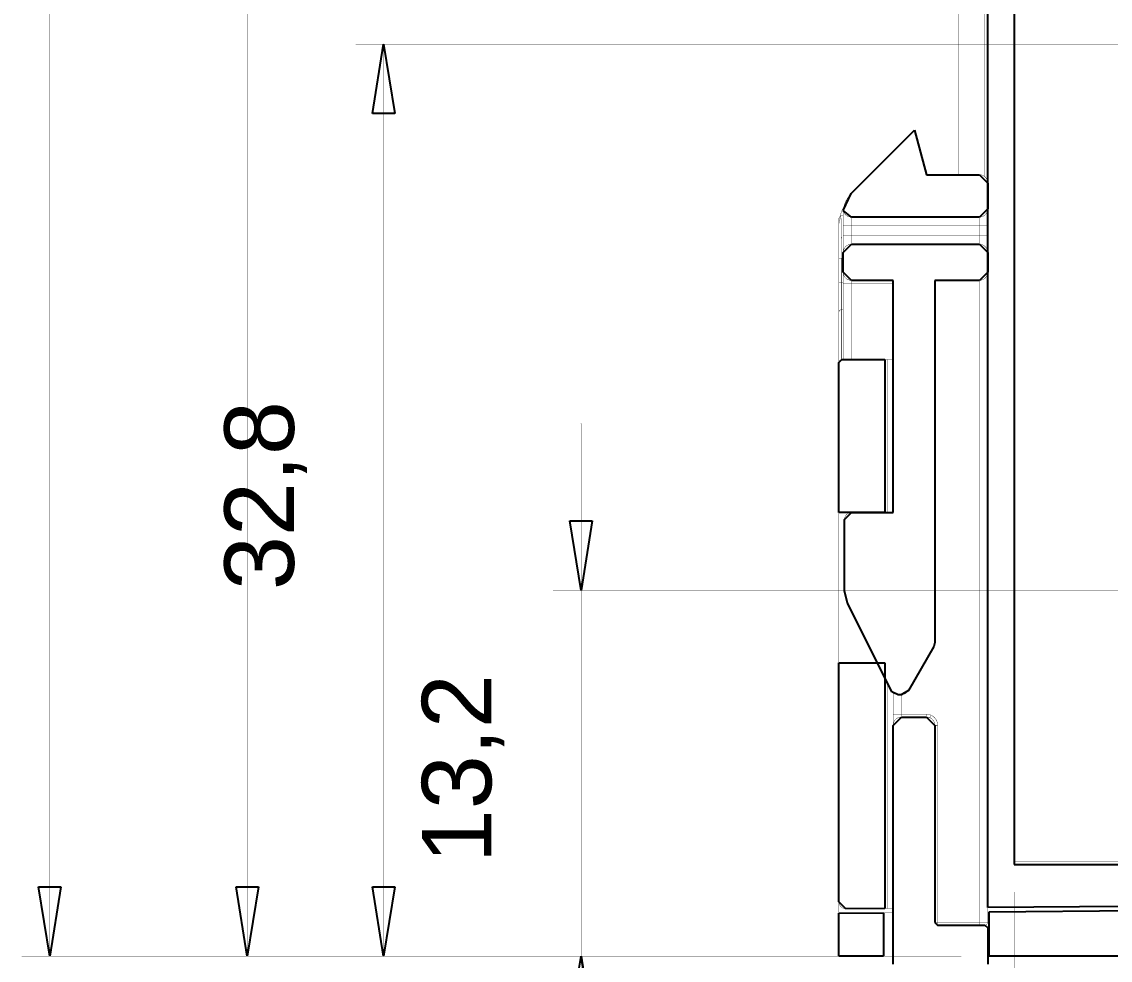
# Model space of a CAD drawing. Header units: inches. Extents: x 0 to 35.2, y -0.7 to 15.9.
# Drawn here: x 16.675 to 18.215, y 10.813 to 12.142 of the extents above; entities that cross this region are included whole.
import ezdxf

# ---------------------------------------------------------------- set-up
doc = ezdxf.new("R2010")
doc.units = ezdxf.units.IN
doc.header["$MEASUREMENT"] = 0
doc.layers.add('Board Outline', color=216, linetype='Continuous')
doc.layers.add('Dimensions', color=6, linetype='Continuous')
doc.styles.add('Arial', font='', dxfattribs={"height": 0.2})
doc.styles.get('Arial').set_extended_font_data('Arial')

msp = doc.modelspace()

# ---------------------------------------------------------------- linework, layer by layer
at = {"layer": 'Board Outline'}
for p, q in [((18.0792, 14.2518), (18.0792, 10.9487)), ((18.0418, 10.8875), (18.0418, 13.2341)), ((17.1709, 12.0117), (17.1866, 12.1101)), ((17.1866, 12.1101), (17.2024, 12.0117)), ((17.2024, 12.0117), (17.1709, 12.0117)), ((17.8486, 11.8984), (17.9383, 11.9881)), ((17.9383, 11.9881), (17.9552, 11.9251)), ((17.9552, 11.9251), (18.03, 11.9251)), ((18.03, 11.9251), (18.0418, 11.9133)), ((18.0418, 11.9133), (18.0418, 11.8768)), ((17.8373, 11.8746), (17.8486, 11.8984)), ((17.8489, 11.865), (17.8373, 11.8746)), ((18.03, 11.865), (17.8489, 11.865)), ((18.0418, 11.8768), (18.03, 11.865)), ((17.8371, 11.8148), (17.8489, 11.8266)), ((17.8489, 11.8266), (18.03, 11.8266)), ((18.03, 11.8266), (18.0418, 11.8148)), ((17.8371, 11.7873), (17.8371, 11.8148)), ((18.0418, 11.8148), (18.0418, 11.7873)), ((17.8489, 11.7755), (17.8371, 11.7873)), ((18.0418, 11.7873), (18.03, 11.7755)), ((17.9079, 11.7755), (17.8489, 11.7755)), ((17.9079, 11.4467), (17.9079, 11.7755)), ((18.03, 11.7755), (17.967, 11.7755)), ((17.967, 11.7755), (17.967, 11.2629)), ((17.8312, 11.6593), (17.8351, 11.6633)), ((17.8351, 11.6633), (17.8961, 11.6633)), ((17.8961, 11.6633), (17.8961, 11.4467)), ((17.8312, 11.4467), (17.8312, 11.6593)), ((17.4662, 11.3366), (17.4504, 11.435)), ((17.4504, 11.435), (17.4819, 11.435)), ((17.4819, 11.435), (17.4662, 11.3366)), ((17.8961, 11.4467), (17.8312, 11.4467)), ((17.8391, 11.4369), (17.8489, 11.4467)), ((17.8391, 11.336), (17.8391, 11.4369)), ((17.8489, 11.4467), (17.9079, 11.4467)), ((17.8432, 11.3183), (17.8391, 11.336)), ((17.9045, 11.1964), (17.8432, 11.3183)), ((17.967, 11.2629), (17.9654, 11.257)), ((17.9654, 11.257), (17.9295, 11.1947)), ((17.8312, 10.8956), (17.8312, 11.2341)), ((17.8312, 11.2341), (17.8961, 11.2341)), ((17.8961, 11.2341), (17.8961, 10.8863)), ((17.9062, 11.1929), (17.9045, 11.1964)), ((17.9152, 11.1888), (17.9062, 11.1929)), ((17.9193, 11.1888), (17.9152, 11.1888)), ((17.9295, 11.1947), (17.9193, 11.1888)), ((17.9079, 11.1455), (17.9198, 11.1573)), ((17.9198, 11.1573), (17.9552, 11.1573)), ((17.9552, 11.1573), (17.967, 11.1455)), ((17.9079, 10.8074), (17.9079, 11.1455)), ((17.967, 11.1455), (17.967, 10.8665)), ((18.0792, 10.9487), (18.2367, 10.9487)), ((16.7142, 10.8185), (16.6985, 10.9169)), ((16.6985, 10.9169), (16.73, 10.9169)), ((16.73, 10.9169), (16.7142, 10.8185)), ((16.9937, 10.8185), (16.978, 10.9169)), ((16.978, 10.9169), (17.0095, 10.9169)), ((17.0095, 10.9169), (16.9937, 10.8185)), ((17.1866, 10.8185), (17.1709, 10.9169)), ((17.1709, 10.9169), (17.2024, 10.9169)), ((17.2024, 10.9169), (17.1866, 10.8185)), ((17.8411, 10.8858), (17.8312, 10.8956)), ((18.0438, 10.8814), (19.6776, 10.8956)), ((17.8312, 10.8795), (17.8942, 10.8801)), ((17.8312, 10.8185), (17.8312, 10.8795)), ((17.8961, 10.8863), (17.8411, 10.8858)), ((17.8942, 10.8801), (17.8942, 10.8185)), ((18.2367, 10.8892), (18.0418, 10.8875)), ((18.0438, 10.8185), (18.0438, 10.8814)), ((17.967, 10.8665), (17.9709, 10.8625)), ((17.9709, 10.8625), (18.0379, 10.8625)), ((18.0379, 10.8625), (18.0418, 10.8586)), ((18.0418, 10.8586), (18.0418, 10.8074)), ((17.4504, 10.7201), (17.4662, 10.8185)), ((17.4662, 10.8185), (17.4819, 10.7201)), ((17.8942, 10.8185), (17.8312, 10.8185)), ((19.6934, 10.8185), (18.0438, 10.8185))]:
    msp.add_line(p, q, dxfattribs=at)
for points in [[(16.7142, 10.8185, 0.0005, 0.0005, 0), (16.7142, 14.382, 0.0005, 0.0005, 0)], [(16.9937, 10.8185, 0.0005, 0.0005, 0), (16.9937, 13.8639, 0.0005, 0.0005, 0)], [(17.1473, 12.1101, 0.0005, 0.0005, 0), (18.2603, 12.1101, 0.0005, 0.0005, 0)], [(17.1866, 10.8185, 0.0005, 0.0005, 0), (17.1866, 12.1101, 0.0005, 0.0005, 0)], [(17.4662, 11.3366, 0.0005, 0.0005, 0), (17.4662, 11.5728, 0.0005, 0.0005, 0)], [(17.4268, 11.3366, 0.0005, 0.0005, 0), (18.2623, 11.3366, 0.0005, 0.0005, 0)], [(17.4662, 10.8185, 0.0005, 0.0005, 0), (17.4662, 11.3366, 0.0005, 0.0005, 0)], [(18.0792, 10.1179, 0.0005, 0.0005, 0), (18.0792, 10.9093, 0.0005, 0.0005, 0)], [(16.6748, 10.8185, 0.0005, 0.0005, 0), (18.0044, 10.8185, 0.0005, 0.0005, 0)], [(16.9544, 10.8185, 0.0005, 0.0005, 0), (18.0044, 10.8185, 0.0005, 0.0005, 0)], [(17.1473, 10.8185, 0.0005, 0.0005, 0), (18.0044, 10.8185, 0.0005, 0.0005, 0)], [(17.4268, 10.8185, 0.0005, 0.0005, 0), (18.0044, 10.8185, 0.0005, 0.0005, 0)], [(17.4662, 10.5823, 0.0005, 0.0005, 0), (17.4662, 10.8185, 0.0005, 0.0005, 0)]]:
    msp.add_lwpolyline(points, format="xyseb", dxfattribs=at)
for points in [[(17.1471, 12.1101, 0.00025, 0.00025, 1), (17.1474, 12.1101, 0.00025, 0.00025, 1)], [(17.1865, 12.1101, 0.00025, 0.00025, 1), (17.1868, 12.1101, 0.00025, 0.00025, 1)], [(17.466, 11.5728, 0.00025, 0.00025, 1), (17.4663, 11.5728, 0.00025, 0.00025, 1)], [(17.4267, 11.3366, 0.00025, 0.00025, 1), (17.4269, 11.3366, 0.00025, 0.00025, 1)], [(17.466, 11.3366, 0.00025, 0.00025, 1), (17.4663, 11.3366, 0.00025, 0.00025, 1)], [(17.466, 11.3366, 0.00025, 0.00025, 1), (17.4663, 11.3366, 0.00025, 0.00025, 1)], [(18.0791, 10.9093, 0.00025, 0.00025, 1), (18.0793, 10.9093, 0.00025, 0.00025, 1)], [(16.6747, 10.8185, 0.00025, 0.00025, 1), (16.675, 10.8185, 0.00025, 0.00025, 1)], [(16.7141, 10.8185, 0.00025, 0.00025, 1), (16.7143, 10.8185, 0.00025, 0.00025, 1)], [(16.9542, 10.8185, 0.00025, 0.00025, 1), (16.9545, 10.8185, 0.00025, 0.00025, 1)], [(16.9936, 10.8185, 0.00025, 0.00025, 1), (16.9939, 10.8185, 0.00025, 0.00025, 1)], [(17.1471, 10.8185, 0.00025, 0.00025, 1), (17.1474, 10.8185, 0.00025, 0.00025, 1)], [(17.1865, 10.8185, 0.00025, 0.00025, 1), (17.1868, 10.8185, 0.00025, 0.00025, 1)], [(17.4267, 10.8185, 0.00025, 0.00025, 1), (17.4269, 10.8185, 0.00025, 0.00025, 1)], [(17.466, 10.8185, 0.00025, 0.00025, 1), (17.4663, 10.8185, 0.00025, 0.00025, 1)], [(17.466, 10.8185, 0.00025, 0.00025, 1), (17.4663, 10.8185, 0.00025, 0.00025, 1)], [(18.0043, 10.8185, 0.00025, 0.00025, 1), (18.0045, 10.8185, 0.00025, 0.00025, 1)], [(18.0043, 10.8185, 0.00025, 0.00025, 1), (18.0045, 10.8185, 0.00025, 0.00025, 1)], [(18.0043, 10.8185, 0.00025, 0.00025, 1), (18.0045, 10.8185, 0.00025, 0.00025, 1)], [(18.0043, 10.8185, 0.00025, 0.00025, 1), (18.0045, 10.8185, 0.00025, 0.00025, 1)]]:
    msp.add_lwpolyline(points, format="xyseb", close=True, dxfattribs=at)
at = {"layer": 'Dimensions'}
for points in [[(18.0792, 10.9487, 0.0005, 0.0005, 0), (18.0792, 14.2518, 0.0005, 0.0005, 0)], [(18.0005, 11.9251, 0.0005, 0.0005, 0), (18.0005, 13.2341, 0.0005, 0.0005, 0)], [(18.0379, 11.9221, 0.0005, 0.0005, 0), (18.0379, 13.2341, 0.0005, 0.0005, 0)], [(18.0418, 10.8875, 0.0005, 0.0005, 0), (18.0418, 13.2341, 0.0005, 0.0005, 0)], [(17.8486, 11.8984, 0.0005, 0.0005, 0), (17.9383, 11.9881, 0.0005, 0.0005, 0)], [(17.9383, 11.9881, 0.0005, 0.0005, 0), (17.9552, 11.9251, 0.0005, 0.0005, 0)], [(17.9552, 11.9251, 0.0005, 0.0005, 0), (18.03, 11.9251, 0.0005, 0.0005, 0)], [(18.03, 11.9251, 0.0005, 0.0005, -0.414214), (18.0418, 11.9133, 0.0005, 0.0005, 0)], [(18.0418, 11.8768, 0.0005, 0.0005, 0), (18.0418, 11.9133, 0.0005, 0.0005, 0)], [(17.8373, 11.8746, 0.0005, 0.0005, -0.172033), (17.8486, 11.8984, 0.0005, 0.0005, 0)], [(17.8328, 11.8659, 0.0005, 0.0005, -0.066169), (17.8384, 11.8804, 0.0005, 0.0005, 0)], [(17.8312, 11.8629, 0.0005, 0.0005, -0.339454), (17.8341, 11.8667, 0.0005, 0.0005, 0)], [(17.8312, 11.8522, 0.0005, 0.0005, -0.047506), (17.8322, 11.8634, 0.0005, 0.0005, 0)], [(17.8312, 11.8058, 0.0005, 0.0005, 0), (17.8312, 11.8629, 0.0005, 0.0005, 0)], [(17.8341, 11.8667, 0.0005, 0.0005, 0), (17.8371, 11.8675, 0.0005, 0.0005, 0)], [(17.8341, 11.8667, 0.0005, 0.0005, 0), (17.8341, 11.8655, 0.0005, 0.0005, 0)], [(17.8341, 11.8655, 0.0005, 0.0005, 0), (17.8342, 11.8601, 0.0005, 0.0005, 0)], [(17.8371, 11.8739, 0.0005, 0.0005, 0), (17.8373, 11.8762, 0.0005, 0.0005, 0)], [(17.8371, 11.8705, 0.0005, 0.0005, 0), (17.8371, 11.8739, 0.0005, 0.0005, 0)], [(17.8371, 11.8532, 0.0005, 0.0005, 0), (17.8371, 11.8705, 0.0005, 0.0005, 0)], [(17.8489, 11.865, 0.0005, 0.0005, -0.359608), (17.8373, 11.8746, 0.0005, 0.0005, 0)], [(17.8373, 11.8762, 0.0005, 0.0005, 0), (17.8378, 11.8779, 0.0005, 0.0005, 0)], [(17.8489, 11.865, 0.0005, 0.0005, 0), (18.03, 11.865, 0.0005, 0.0005, 0)], [(17.8489, 11.8532, 0.0005, 0.0005, 0), (17.8489, 11.865, 0.0005, 0.0005, 0)], [(18.0418, 11.8768, 0.0005, 0.0005, -0.414214), (18.03, 11.865, 0.0005, 0.0005, 0)], [(18.03, 11.8532, 0.0005, 0.0005, 0), (18.03, 11.865, 0.0005, 0.0005, 0)], [(17.8342, 11.8601, 0.0005, 0.0005, 0), (17.8344, 11.8504, 0.0005, 0.0005, 0)], [(17.8344, 11.8504, 0.0005, 0.0005, 0), (17.8346, 11.8374, 0.0005, 0.0005, 0)], [(17.8371, 11.8532, 0.0005, 0.0005, 0), (17.8489, 11.8532, 0.0005, 0.0005, 0)], [(17.8371, 11.8384, 0.0005, 0.0005, 0), (17.8371, 11.8532, 0.0005, 0.0005, 0)], [(17.8489, 11.8532, 0.0005, 0.0005, 0), (18.03, 11.8532, 0.0005, 0.0005, 0)], [(17.8489, 11.8384, 0.0005, 0.0005, 0), (17.8489, 11.8532, 0.0005, 0.0005, 0)], [(18.03, 11.8532, 0.0005, 0.0005, 0), (18.0418, 11.8532, 0.0005, 0.0005, 0)], [(18.03, 11.8384, 0.0005, 0.0005, 0), (18.03, 11.8532, 0.0005, 0.0005, 0)], [(17.8346, 11.8374, 0.0005, 0.0005, 0), (17.8351, 11.8058, 0.0005, 0.0005, 0)], [(17.8371, 11.8384, 0.0005, 0.0005, 0), (17.8489, 11.8384, 0.0005, 0.0005, 0)], [(17.8371, 11.8148, 0.0005, 0.0005, 0), (17.8371, 11.8384, 0.0005, 0.0005, 0)], [(17.8489, 11.8266, 0.0005, 0.0005, 0), (17.8489, 11.8384, 0.0005, 0.0005, 0)], [(17.8489, 11.8384, 0.0005, 0.0005, 0), (18.03, 11.8384, 0.0005, 0.0005, 0)], [(18.03, 11.8266, 0.0005, 0.0005, 0), (18.03, 11.8384, 0.0005, 0.0005, 0)], [(18.03, 11.8384, 0.0005, 0.0005, 0), (18.0418, 11.8384, 0.0005, 0.0005, 0)], [(17.8371, 11.8148, 0.0005, 0.0005, -0.414214), (17.8489, 11.8266, 0.0005, 0.0005, 0)], [(17.8489, 11.8266, 0.0005, 0.0005, 0), (18.03, 11.8266, 0.0005, 0.0005, 0)], [(18.03, 11.8266, 0.0005, 0.0005, -0.414214), (18.0418, 11.8148, 0.0005, 0.0005, 0)], [(17.8312, 11.8058, 0.0005, 0.0005, 0), (17.8351, 11.8058, 0.0005, 0.0005, 0)], [(17.8312, 11.7719, 0.0005, 0.0005, 0), (17.8312, 11.8058, 0.0005, 0.0005, 0)], [(17.8351, 11.8058, 0.0005, 0.0005, 0), (17.8371, 11.8064, 0.0005, 0.0005, 0)], [(17.8351, 11.7719, 0.0005, 0.0005, 0), (17.8351, 11.8058, 0.0005, 0.0005, 0)], [(17.8371, 11.7873, 0.0005, 0.0005, 0), (17.8371, 11.8148, 0.0005, 0.0005, 0)], [(18.0418, 11.7873, 0.0005, 0.0005, 0), (18.0418, 11.8148, 0.0005, 0.0005, 0)], [(17.8371, 11.7715, 0.0005, 0.0005, 0), (17.8371, 11.7873, 0.0005, 0.0005, 0)], [(17.8489, 11.7755, 0.0005, 0.0005, -0.414214), (17.8371, 11.7873, 0.0005, 0.0005, 0)], [(18.0418, 11.7873, 0.0005, 0.0005, -0.414214), (18.03, 11.7755, 0.0005, 0.0005, 0)], [(17.8312, 11.7719, 0.0005, 0.0005, 0), (17.8351, 11.7719, 0.0005, 0.0005, 0)], [(17.8312, 11.7302, 0.0005, 0.0005, 0), (17.8312, 11.7719, 0.0005, 0.0005, 0)], [(17.8351, 11.7341, 0.0005, 0.0005, 0), (17.8351, 11.7719, 0.0005, 0.0005, 0)], [(17.8351, 11.7719, 0.0005, 0.0005, 0), (17.8371, 11.7719, 0.0005, 0.0005, 0)], [(17.8371, 11.7715, 0.0005, 0.0005, 0), (17.8489, 11.7715, 0.0005, 0.0005, 0)], [(17.8371, 11.6633, 0.0005, 0.0005, 0), (17.8371, 11.7715, 0.0005, 0.0005, 0)], [(17.8489, 11.7755, 0.0005, 0.0005, 0), (17.9079, 11.7755, 0.0005, 0.0005, 0)], [(17.8489, 11.7715, 0.0005, 0.0005, 0), (17.8489, 11.7755, 0.0005, 0.0005, 0)], [(17.8489, 11.7715, 0.0005, 0.0005, 0), (17.9079, 11.7715, 0.0005, 0.0005, 0)], [(17.8489, 11.6633, 0.0005, 0.0005, 0), (17.8489, 11.7715, 0.0005, 0.0005, 0)], [(17.9079, 11.4467, 0.0005, 0.0005, 0), (17.9079, 11.7755, 0.0005, 0.0005, 0)], [(17.967, 11.2629, 0.0005, 0.0005, 0), (17.967, 11.7755, 0.0005, 0.0005, 0)], [(17.967, 11.7755, 0.0005, 0.0005, 0), (18.03, 11.7755, 0.0005, 0.0005, 0)], [(18.03, 10.8665, 0.0005, 0.0005, 0), (18.03, 11.7755, 0.0005, 0.0005, 0)], [(17.8312, 11.7302, 0.0005, 0.0005, -0.414214), (17.8351, 11.7341, 0.0005, 0.0005, 0)], [(17.8312, 11.6593, 0.0005, 0.0005, 0), (17.8312, 11.7302, 0.0005, 0.0005, 0)], [(17.8351, 11.7341, 0.0005, 0.0005, 0), (17.8371, 11.7341, 0.0005, 0.0005, 0)], [(17.8351, 11.6633, 0.0005, 0.0005, 0), (17.8351, 11.7341, 0.0005, 0.0005, 0)], [(17.8312, 11.6593, 0.0005, 0.0005, -0.414214), (17.8351, 11.6633, 0.0005, 0.0005, 0)], [(17.8351, 11.6633, 0.0005, 0.0005, 0), (17.8961, 11.6633, 0.0005, 0.0005, 0)], [(17.8961, 11.4467, 0.0005, 0.0005, 0), (17.8961, 11.6633, 0.0005, 0.0005, 0)], [(17.8961, 11.6633, 0.0005, 0.0005, 0), (17.9001, 11.6633, 0.0005, 0.0005, 0)], [(17.9001, 11.6633, 0.0005, 0.0005, 0), (17.9079, 11.6633, 0.0005, 0.0005, 0)], [(17.9001, 11.4467, 0.0005, 0.0005, 0), (17.9001, 11.6633, 0.0005, 0.0005, 0)], [(17.8312, 11.4467, 0.0005, 0.0005, 0), (17.8312, 11.6593, 0.0005, 0.0005, 0)], [(17.8312, 11.4467, 0.0005, 0.0005, 0), (17.8961, 11.4467, 0.0005, 0.0005, 0)], [(17.8312, 11.2341, 0.0005, 0.0005, 0), (17.8312, 11.4467, 0.0005, 0.0005, 0)], [(17.8391, 11.4369, 0.0005, 0.0005, -0.414214), (17.8489, 11.4467, 0.0005, 0.0005, 0)], [(17.8391, 11.336, 0.0005, 0.0005, 0), (17.8391, 11.4369, 0.0005, 0.0005, 0)], [(17.8489, 11.4467, 0.0005, 0.0005, 0), (17.9079, 11.4467, 0.0005, 0.0005, 0)], [(17.8432, 11.3183, 0.0005, 0.0005, -0.116919), (17.8391, 11.336, 0.0005, 0.0005, 0)], [(17.8432, 11.3183, 0.0005, 0.0005, 0), (17.9045, 11.1964, 0.0005, 0.0005, 0)], [(17.967, 11.2629, 0.0005, 0.0005, -0.131652), (17.9654, 11.257, 0.0005, 0.0005, 0)], [(17.9295, 11.1947, 0.0005, 0.0005, 0), (17.9654, 11.257, 0.0005, 0.0005, 0)], [(17.8312, 11.2341, 0.0005, 0.0005, 0), (17.8961, 11.2341, 0.0005, 0.0005, 0)], [(17.8312, 10.8956, 0.0005, 0.0005, 0), (17.8312, 11.2341, 0.0005, 0.0005, 0)], [(17.8961, 10.8863, 0.0005, 0.0005, 0), (17.8961, 11.2341, 0.0005, 0.0005, 0)], [(17.9001, 10.8863, 0.0005, 0.0005, 0), (17.9001, 11.2052, 0.0005, 0.0005, 0)], [(17.9062, 11.1929, 0.0005, 0.0005, -0.125661), (17.9045, 11.1964, 0.0005, 0.0005, 0)], [(17.9152, 11.1888, 0.0005, 0.0005, -0.21831), (17.9062, 11.1929, 0.0005, 0.0005, 0)], [(17.9079, 11.1613, 0.0005, 0.0005, 0), (17.9079, 11.1913, 0.0005, 0.0005, 0)], [(17.9152, 11.1888, 0.0005, 0.0005, 0), (17.9193, 11.1888, 0.0005, 0.0005, 0)], [(17.9295, 11.1947, 0.0005, 0.0005, -0.267949), (17.9193, 11.1888, 0.0005, 0.0005, 0)], [(17.9198, 11.1613, 0.0005, 0.0005, 0), (17.9198, 11.1889, 0.0005, 0.0005, 0)], [(17.9079, 11.1613, 0.0005, 0.0005, 0), (17.9198, 11.1613, 0.0005, 0.0005, 0)], [(17.9079, 11.1455, 0.0005, 0.0005, 0), (17.9079, 11.1613, 0.0005, 0.0005, 0)], [(17.9079, 11.1455, 0.0005, 0.0005, -0.414214), (17.9198, 11.1573, 0.0005, 0.0005, 0)], [(17.9198, 11.1573, 0.0005, 0.0005, 0), (17.9198, 11.1613, 0.0005, 0.0005, 0)], [(17.9198, 11.1613, 0.0005, 0.0005, 0), (17.9552, 11.1613, 0.0005, 0.0005, 0)], [(17.9198, 11.1573, 0.0005, 0.0005, 0), (17.9552, 11.1573, 0.0005, 0.0005, 0)], [(17.9552, 11.1573, 0.0005, 0.0005, 0), (17.9552, 11.1613, 0.0005, 0.0005, 0)], [(17.9552, 11.1613, 0.0005, 0.0005, -0.100976), (17.9614, 11.16, 0.0005, 0.0005, 0)], [(17.9552, 11.1573, 0.0005, 0.0005, -0.414214), (17.967, 11.1455, 0.0005, 0.0005, 0)], [(17.9598, 11.1564, 0.0005, 0.0005, 0), (17.9614, 11.16, 0.0005, 0.0005, 0)], [(17.9614, 11.16, 0.0005, 0.0005, -0.300662), (17.9709, 11.1455, 0.0005, 0.0005, 0)], [(17.9079, 10.8074, 0.0005, 0.0005, 0), (17.9079, 11.1455, 0.0005, 0.0005, 0)], [(17.967, 10.8665, 0.0005, 0.0005, 0), (17.967, 11.1455, 0.0005, 0.0005, 0)], [(17.967, 11.1455, 0.0005, 0.0005, 0), (17.9709, 11.1455, 0.0005, 0.0005, 0)], [(17.9709, 10.8665, 0.0005, 0.0005, 0), (17.9709, 11.1455, 0.0005, 0.0005, 0)], [(18.0792, 10.9526, 0.0005, 0.0005, 0), (18.2367, 10.9526, 0.0005, 0.0005, 0)], [(18.0792, 10.9487, 0.0005, 0.0005, 0), (18.2367, 10.9487, 0.0005, 0.0005, 0)], [(17.8312, 10.8795, 0.0005, 0.0005, 0), (17.8312, 10.8956, 0.0005, 0.0005, 0)], [(17.8411, 10.8858, 0.0005, 0.0005, -0.416772), (17.8312, 10.8956, 0.0005, 0.0005, 0)], [(18.0438, 10.8814, 0.0005, 0.0005, 0), (19.6776, 10.8956, 0.0005, 0.0005, 0)], [(17.8312, 10.8795, 0.0005, 0.0005, 0), (17.8942, 10.8801, 0.0005, 0.0005, 0)], [(17.8312, 10.8185, 0.0005, 0.0005, 0), (17.8312, 10.8795, 0.0005, 0.0005, 0)], [(17.8411, 10.8858, 0.0005, 0.0005, 0), (17.8961, 10.8863, 0.0005, 0.0005, 0)], [(17.8942, 10.8801, 0.0005, 0.0005, 0), (17.9079, 10.8802, 0.0005, 0.0005, 0)], [(17.8942, 10.8185, 0.0005, 0.0005, 0), (17.8942, 10.8801, 0.0005, 0.0005, 0)], [(17.8961, 10.8863, 0.0005, 0.0005, 0), (17.9001, 10.8863, 0.0005, 0.0005, 0)], [(17.9001, 10.8863, 0.0005, 0.0005, 0), (17.9079, 10.8864, 0.0005, 0.0005, 0)], [(18.0418, 10.8875, 0.0005, 0.0005, 0), (18.2367, 10.8892, 0.0005, 0.0005, 0)], [(18.0418, 10.8665, 0.0005, 0.0005, 0), (18.0418, 10.8875, 0.0005, 0.0005, 0)], [(18.0418, 10.8813, 0.0005, 0.0005, 0), (18.0438, 10.8814, 0.0005, 0.0005, 0)], [(18.0438, 10.8185, 0.0005, 0.0005, 0), (18.0438, 10.8814, 0.0005, 0.0005, 0)], [(17.967, 10.8665, 0.0005, 0.0005, 0), (17.9709, 10.8665, 0.0005, 0.0005, 0)], [(17.9709, 10.8625, 0.0005, 0.0005, -0.414214), (17.967, 10.8665, 0.0005, 0.0005, 0)], [(17.9709, 10.8625, 0.0005, 0.0005, 0), (17.9709, 10.8665, 0.0005, 0.0005, 0)], [(17.9709, 10.8665, 0.0005, 0.0005, 0), (18.03, 10.8665, 0.0005, 0.0005, 0)], [(17.9709, 10.8625, 0.0005, 0.0005, 0), (18.0379, 10.8625, 0.0005, 0.0005, 0)], [(18.03, 10.8625, 0.0005, 0.0005, 0), (18.03, 10.8665, 0.0005, 0.0005, 0)], [(18.03, 10.8665, 0.0005, 0.0005, 0), (18.0418, 10.8665, 0.0005, 0.0005, 0)], [(18.0391, 10.863, 0.0005, 0.0005, -0.014791), (18.0379, 10.8625, 0.0005, 0.0005, 0)], [(18.0379, 10.8625, 0.0005, 0.0005, -0.414214), (18.0418, 10.8586, 0.0005, 0.0005, 0)], [(18.0409, 10.8645, 0.0005, 0.0005, -0.138925), (18.0391, 10.863, 0.0005, 0.0005, 0)], [(18.0418, 10.8665, 0.0005, 0.0005, -0.062742), (18.0409, 10.8645, 0.0005, 0.0005, 0)], [(18.0418, 10.8074, 0.0005, 0.0005, 0), (18.0418, 10.8586, 0.0005, 0.0005, 0)], [(17.8312, 10.8185, 0.0005, 0.0005, 0), (17.8942, 10.8185, 0.0005, 0.0005, 0)], [(17.8942, 10.8185, 0.0005, 0.0005, 0), (17.9079, 10.8185, 0.0005, 0.0005, 0)], [(18.0418, 10.8185, 0.0005, 0.0005, 0), (18.0438, 10.8185, 0.0005, 0.0005, 0)], [(18.0438, 10.8185, 0.0005, 0.0005, 0), (19.6934, 10.8185, 0.0005, 0.0005, 0)]]:
    msp.add_lwpolyline(points, format="xyseb", dxfattribs=at)
for points in [[(17.9382, 11.9881, 0.00025, 0.00025, 1), (17.9384, 11.9881, 0.00025, 0.00025, 1)], [(17.9382, 11.9881, 0.00025, 0.00025, 1), (17.9384, 11.9881, 0.00025, 0.00025, 1)], [(17.9551, 11.9251, 0.00025, 0.00025, 1), (17.9553, 11.9251, 0.00025, 0.00025, 1)], [(17.9551, 11.9251, 0.00025, 0.00025, 1), (17.9553, 11.9251, 0.00025, 0.00025, 1)], [(18.0003, 11.9251, 0.00025, 0.00025, 1), (18.0006, 11.9251, 0.00025, 0.00025, 1)], [(18.0299, 11.9251, 0.00025, 0.00025, 1), (18.0301, 11.9251, 0.00025, 0.00025, 1)], [(18.0299, 11.9251, 0.00025, 0.00025, 1), (18.0301, 11.9251, 0.00025, 0.00025, 1)], [(18.0377, 11.9221, 0.00025, 0.00025, 1), (18.038, 11.9221, 0.00025, 0.00025, 1)], [(18.0417, 11.9133, 0.00025, 0.00025, 1), (18.0419, 11.9133, 0.00025, 0.00025, 1)], [(18.0417, 11.9133, 0.00025, 0.00025, 1), (18.0419, 11.9133, 0.00025, 0.00025, 1)], [(17.8485, 11.8984, 0.00025, 0.00025, 1), (17.8487, 11.8984, 0.00025, 0.00025, 1)], [(17.8485, 11.8984, 0.00025, 0.00025, 1), (17.8487, 11.8984, 0.00025, 0.00025, 1)], [(17.8382, 11.8804, 0.00025, 0.00025, 1), (17.8385, 11.8804, 0.00025, 0.00025, 1)], [(17.8311, 11.8629, 0.00025, 0.00025, 1), (17.8313, 11.8629, 0.00025, 0.00025, 1)], [(17.8311, 11.8629, 0.00025, 0.00025, 1), (17.8313, 11.8629, 0.00025, 0.00025, 1)], [(17.8321, 11.8634, 0.00025, 0.00025, 1), (17.8324, 11.8634, 0.00025, 0.00025, 1)], [(17.8327, 11.8659, 0.00025, 0.00025, 1), (17.8329, 11.8659, 0.00025, 0.00025, 1)], [(17.834, 11.8667, 0.00025, 0.00025, 1), (17.8342, 11.8667, 0.00025, 0.00025, 1)], [(17.834, 11.8667, 0.00025, 0.00025, 1), (17.8342, 11.8667, 0.00025, 0.00025, 1)], [(17.834, 11.8667, 0.00025, 0.00025, 1), (17.8342, 11.8667, 0.00025, 0.00025, 1)], [(17.834, 11.8655, 0.00025, 0.00025, 1), (17.8342, 11.8655, 0.00025, 0.00025, 1)], [(17.834, 11.8655, 0.00025, 0.00025, 1), (17.8342, 11.8655, 0.00025, 0.00025, 1)], [(17.837, 11.8739, 0.00025, 0.00025, 1), (17.8372, 11.8739, 0.00025, 0.00025, 1)], [(17.837, 11.8739, 0.00025, 0.00025, 1), (17.8372, 11.8739, 0.00025, 0.00025, 1)], [(17.837, 11.8705, 0.00025, 0.00025, 1), (17.8372, 11.8705, 0.00025, 0.00025, 1)], [(17.837, 11.8705, 0.00025, 0.00025, 1), (17.8372, 11.8705, 0.00025, 0.00025, 1)], [(17.837, 11.8675, 0.00025, 0.00025, 1), (17.8372, 11.8675, 0.00025, 0.00025, 1)], [(17.8372, 11.8746, 0.00025, 0.00025, 1), (17.8374, 11.8746, 0.00025, 0.00025, 1)], [(17.8372, 11.8746, 0.00025, 0.00025, 1), (17.8374, 11.8746, 0.00025, 0.00025, 1)], [(17.8372, 11.8762, 0.00025, 0.00025, 1), (17.8374, 11.8762, 0.00025, 0.00025, 1)], [(17.8372, 11.8762, 0.00025, 0.00025, 1), (17.8374, 11.8762, 0.00025, 0.00025, 1)], [(17.8376, 11.8779, 0.00025, 0.00025, 1), (17.8379, 11.8779, 0.00025, 0.00025, 1)], [(17.8488, 11.865, 0.00025, 0.00025, 1), (17.849, 11.865, 0.00025, 0.00025, 1)], [(17.8488, 11.865, 0.00025, 0.00025, 1), (17.849, 11.865, 0.00025, 0.00025, 1)], [(17.8488, 11.865, 0.00025, 0.00025, 1), (17.849, 11.865, 0.00025, 0.00025, 1)], [(18.0299, 11.865, 0.00025, 0.00025, 1), (18.0301, 11.865, 0.00025, 0.00025, 1)], [(18.0299, 11.865, 0.00025, 0.00025, 1), (18.0301, 11.865, 0.00025, 0.00025, 1)], [(18.0299, 11.865, 0.00025, 0.00025, 1), (18.0301, 11.865, 0.00025, 0.00025, 1)], [(18.0417, 11.8768, 0.00025, 0.00025, 1), (18.0419, 11.8768, 0.00025, 0.00025, 1)], [(18.0417, 11.8768, 0.00025, 0.00025, 1), (18.0419, 11.8768, 0.00025, 0.00025, 1)], [(17.8311, 11.8522, 0.00025, 0.00025, 1), (17.8313, 11.8522, 0.00025, 0.00025, 1)], [(17.8341, 11.8601, 0.00025, 0.00025, 1), (17.8343, 11.8601, 0.00025, 0.00025, 1)], [(17.8341, 11.8601, 0.00025, 0.00025, 1), (17.8343, 11.8601, 0.00025, 0.00025, 1)], [(17.8342, 11.8504, 0.00025, 0.00025, 1), (17.8345, 11.8504, 0.00025, 0.00025, 1)], [(17.8342, 11.8504, 0.00025, 0.00025, 1), (17.8345, 11.8504, 0.00025, 0.00025, 1)], [(17.837, 11.8532, 0.00025, 0.00025, 1), (17.8372, 11.8532, 0.00025, 0.00025, 1)], [(17.837, 11.8532, 0.00025, 0.00025, 1), (17.8372, 11.8532, 0.00025, 0.00025, 1)], [(17.837, 11.8532, 0.00025, 0.00025, 1), (17.8372, 11.8532, 0.00025, 0.00025, 1)], [(17.8488, 11.8532, 0.00025, 0.00025, 1), (17.849, 11.8532, 0.00025, 0.00025, 1)], [(17.8488, 11.8532, 0.00025, 0.00025, 1), (17.849, 11.8532, 0.00025, 0.00025, 1)], [(17.8488, 11.8532, 0.00025, 0.00025, 1), (17.849, 11.8532, 0.00025, 0.00025, 1)], [(17.8488, 11.8532, 0.00025, 0.00025, 1), (17.849, 11.8532, 0.00025, 0.00025, 1)], [(18.0299, 11.8532, 0.00025, 0.00025, 1), (18.0301, 11.8532, 0.00025, 0.00025, 1)], [(18.0299, 11.8532, 0.00025, 0.00025, 1), (18.0301, 11.8532, 0.00025, 0.00025, 1)], [(18.0299, 11.8532, 0.00025, 0.00025, 1), (18.0301, 11.8532, 0.00025, 0.00025, 1)], [(18.0299, 11.8532, 0.00025, 0.00025, 1), (18.0301, 11.8532, 0.00025, 0.00025, 1)], [(18.0417, 11.8532, 0.00025, 0.00025, 1), (18.0419, 11.8532, 0.00025, 0.00025, 1)], [(17.8345, 11.8374, 0.00025, 0.00025, 1), (17.8347, 11.8374, 0.00025, 0.00025, 1)], [(17.8345, 11.8374, 0.00025, 0.00025, 1), (17.8347, 11.8374, 0.00025, 0.00025, 1)], [(17.837, 11.8384, 0.00025, 0.00025, 1), (17.8372, 11.8384, 0.00025, 0.00025, 1)], [(17.837, 11.8384, 0.00025, 0.00025, 1), (17.8372, 11.8384, 0.00025, 0.00025, 1)], [(17.837, 11.8384, 0.00025, 0.00025, 1), (17.8372, 11.8384, 0.00025, 0.00025, 1)], [(17.8488, 11.8384, 0.00025, 0.00025, 1), (17.849, 11.8384, 0.00025, 0.00025, 1)], [(17.8488, 11.8384, 0.00025, 0.00025, 1), (17.849, 11.8384, 0.00025, 0.00025, 1)], [(17.8488, 11.8384, 0.00025, 0.00025, 1), (17.849, 11.8384, 0.00025, 0.00025, 1)], [(17.8488, 11.8384, 0.00025, 0.00025, 1), (17.849, 11.8384, 0.00025, 0.00025, 1)], [(18.0299, 11.8384, 0.00025, 0.00025, 1), (18.0301, 11.8384, 0.00025, 0.00025, 1)], [(18.0299, 11.8384, 0.00025, 0.00025, 1), (18.0301, 11.8384, 0.00025, 0.00025, 1)], [(18.0299, 11.8384, 0.00025, 0.00025, 1), (18.0301, 11.8384, 0.00025, 0.00025, 1)], [(18.0299, 11.8384, 0.00025, 0.00025, 1), (18.0301, 11.8384, 0.00025, 0.00025, 1)], [(18.0417, 11.8384, 0.00025, 0.00025, 1), (18.0419, 11.8384, 0.00025, 0.00025, 1)], [(17.8488, 11.8266, 0.00025, 0.00025, 1), (17.849, 11.8266, 0.00025, 0.00025, 1)], [(17.8488, 11.8266, 0.00025, 0.00025, 1), (17.849, 11.8266, 0.00025, 0.00025, 1)], [(17.8488, 11.8266, 0.00025, 0.00025, 1), (17.849, 11.8266, 0.00025, 0.00025, 1)], [(18.0299, 11.8266, 0.00025, 0.00025, 1), (18.0301, 11.8266, 0.00025, 0.00025, 1)], [(18.0299, 11.8266, 0.00025, 0.00025, 1), (18.0301, 11.8266, 0.00025, 0.00025, 1)], [(18.0299, 11.8266, 0.00025, 0.00025, 1), (18.0301, 11.8266, 0.00025, 0.00025, 1)], [(17.8311, 11.8058, 0.00025, 0.00025, 1), (17.8313, 11.8058, 0.00025, 0.00025, 1)], [(17.8311, 11.8058, 0.00025, 0.00025, 1), (17.8313, 11.8058, 0.00025, 0.00025, 1)], [(17.8311, 11.8058, 0.00025, 0.00025, 1), (17.8313, 11.8058, 0.00025, 0.00025, 1)], [(17.835, 11.8058, 0.00025, 0.00025, 1), (17.8352, 11.8058, 0.00025, 0.00025, 1)], [(17.835, 11.8058, 0.00025, 0.00025, 1), (17.8352, 11.8058, 0.00025, 0.00025, 1)], [(17.835, 11.8058, 0.00025, 0.00025, 1), (17.8352, 11.8058, 0.00025, 0.00025, 1)], [(17.835, 11.8058, 0.00025, 0.00025, 1), (17.8352, 11.8058, 0.00025, 0.00025, 1)], [(17.837, 11.8148, 0.00025, 0.00025, 1), (17.8372, 11.8148, 0.00025, 0.00025, 1)], [(17.837, 11.8148, 0.00025, 0.00025, 1), (17.8372, 11.8148, 0.00025, 0.00025, 1)], [(17.837, 11.8148, 0.00025, 0.00025, 1), (17.8372, 11.8148, 0.00025, 0.00025, 1)], [(17.837, 11.8064, 0.00025, 0.00025, 1), (17.8372, 11.8064, 0.00025, 0.00025, 1)], [(18.0417, 11.8148, 0.00025, 0.00025, 1), (18.0419, 11.8148, 0.00025, 0.00025, 1)], [(18.0417, 11.8148, 0.00025, 0.00025, 1), (18.0419, 11.8148, 0.00025, 0.00025, 1)], [(17.837, 11.7873, 0.00025, 0.00025, 1), (17.8372, 11.7873, 0.00025, 0.00025, 1)], [(17.837, 11.7873, 0.00025, 0.00025, 1), (17.8372, 11.7873, 0.00025, 0.00025, 1)], [(17.837, 11.7873, 0.00025, 0.00025, 1), (17.8372, 11.7873, 0.00025, 0.00025, 1)], [(18.0417, 11.7873, 0.00025, 0.00025, 1), (18.0419, 11.7873, 0.00025, 0.00025, 1)], [(18.0417, 11.7873, 0.00025, 0.00025, 1), (18.0419, 11.7873, 0.00025, 0.00025, 1)], [(17.8311, 11.7719, 0.00025, 0.00025, 1), (17.8313, 11.7719, 0.00025, 0.00025, 1)], [(17.8311, 11.7719, 0.00025, 0.00025, 1), (17.8313, 11.7719, 0.00025, 0.00025, 1)], [(17.8311, 11.7719, 0.00025, 0.00025, 1), (17.8313, 11.7719, 0.00025, 0.00025, 1)], [(17.835, 11.7719, 0.00025, 0.00025, 1), (17.8352, 11.7719, 0.00025, 0.00025, 1)], [(17.835, 11.7719, 0.00025, 0.00025, 1), (17.8352, 11.7719, 0.00025, 0.00025, 1)], [(17.835, 11.7719, 0.00025, 0.00025, 1), (17.8352, 11.7719, 0.00025, 0.00025, 1)], [(17.835, 11.7719, 0.00025, 0.00025, 1), (17.8352, 11.7719, 0.00025, 0.00025, 1)], [(17.837, 11.7719, 0.00025, 0.00025, 1), (17.8372, 11.7719, 0.00025, 0.00025, 1)], [(17.837, 11.7715, 0.00025, 0.00025, 1), (17.8372, 11.7715, 0.00025, 0.00025, 1)], [(17.837, 11.7715, 0.00025, 0.00025, 1), (17.8372, 11.7715, 0.00025, 0.00025, 1)], [(17.837, 11.7715, 0.00025, 0.00025, 1), (17.8372, 11.7715, 0.00025, 0.00025, 1)], [(17.8488, 11.7755, 0.00025, 0.00025, 1), (17.849, 11.7755, 0.00025, 0.00025, 1)], [(17.8488, 11.7755, 0.00025, 0.00025, 1), (17.849, 11.7755, 0.00025, 0.00025, 1)], [(17.8488, 11.7755, 0.00025, 0.00025, 1), (17.849, 11.7755, 0.00025, 0.00025, 1)], [(17.8488, 11.7715, 0.00025, 0.00025, 1), (17.849, 11.7715, 0.00025, 0.00025, 1)], [(17.8488, 11.7715, 0.00025, 0.00025, 1), (17.849, 11.7715, 0.00025, 0.00025, 1)], [(17.8488, 11.7715, 0.00025, 0.00025, 1), (17.849, 11.7715, 0.00025, 0.00025, 1)], [(17.8488, 11.7715, 0.00025, 0.00025, 1), (17.849, 11.7715, 0.00025, 0.00025, 1)], [(17.9078, 11.7755, 0.00025, 0.00025, 1), (17.9081, 11.7755, 0.00025, 0.00025, 1)], [(17.9078, 11.7755, 0.00025, 0.00025, 1), (17.9081, 11.7755, 0.00025, 0.00025, 1)], [(17.9078, 11.7715, 0.00025, 0.00025, 1), (17.9081, 11.7715, 0.00025, 0.00025, 1)], [(17.9669, 11.7755, 0.00025, 0.00025, 1), (17.9671, 11.7755, 0.00025, 0.00025, 1)], [(17.9669, 11.7755, 0.00025, 0.00025, 1), (17.9671, 11.7755, 0.00025, 0.00025, 1)], [(18.0299, 11.7755, 0.00025, 0.00025, 1), (18.0301, 11.7755, 0.00025, 0.00025, 1)], [(18.0299, 11.7755, 0.00025, 0.00025, 1), (18.0301, 11.7755, 0.00025, 0.00025, 1)], [(18.0299, 11.7755, 0.00025, 0.00025, 1), (18.0301, 11.7755, 0.00025, 0.00025, 1)], [(17.8311, 11.7302, 0.00025, 0.00025, 1), (17.8313, 11.7302, 0.00025, 0.00025, 1)], [(17.8311, 11.7302, 0.00025, 0.00025, 1), (17.8313, 11.7302, 0.00025, 0.00025, 1)], [(17.8311, 11.7302, 0.00025, 0.00025, 1), (17.8313, 11.7302, 0.00025, 0.00025, 1)], [(17.835, 11.7341, 0.00025, 0.00025, 1), (17.8352, 11.7341, 0.00025, 0.00025, 1)], [(17.835, 11.7341, 0.00025, 0.00025, 1), (17.8352, 11.7341, 0.00025, 0.00025, 1)], [(17.835, 11.7341, 0.00025, 0.00025, 1), (17.8352, 11.7341, 0.00025, 0.00025, 1)], [(17.835, 11.7341, 0.00025, 0.00025, 1), (17.8352, 11.7341, 0.00025, 0.00025, 1)], [(17.837, 11.7341, 0.00025, 0.00025, 1), (17.8372, 11.7341, 0.00025, 0.00025, 1)], [(17.835, 11.6633, 0.00025, 0.00025, 1), (17.8352, 11.6633, 0.00025, 0.00025, 1)], [(17.835, 11.6633, 0.00025, 0.00025, 1), (17.8352, 11.6633, 0.00025, 0.00025, 1)], [(17.835, 11.6633, 0.00025, 0.00025, 1), (17.8352, 11.6633, 0.00025, 0.00025, 1)], [(17.837, 11.6633, 0.00025, 0.00025, 1), (17.8372, 11.6633, 0.00025, 0.00025, 1)], [(17.8488, 11.6633, 0.00025, 0.00025, 1), (17.849, 11.6633, 0.00025, 0.00025, 1)], [(17.896, 11.6633, 0.00025, 0.00025, 1), (17.8963, 11.6633, 0.00025, 0.00025, 1)], [(17.896, 11.6633, 0.00025, 0.00025, 1), (17.8963, 11.6633, 0.00025, 0.00025, 1)], [(17.896, 11.6633, 0.00025, 0.00025, 1), (17.8963, 11.6633, 0.00025, 0.00025, 1)], [(17.8999, 11.6633, 0.00025, 0.00025, 1), (17.9002, 11.6633, 0.00025, 0.00025, 1)], [(17.8999, 11.6633, 0.00025, 0.00025, 1), (17.9002, 11.6633, 0.00025, 0.00025, 1)], [(17.8999, 11.6633, 0.00025, 0.00025, 1), (17.9002, 11.6633, 0.00025, 0.00025, 1)], [(17.9078, 11.6633, 0.00025, 0.00025, 1), (17.9081, 11.6633, 0.00025, 0.00025, 1)], [(17.8311, 11.6593, 0.00025, 0.00025, 1), (17.8313, 11.6593, 0.00025, 0.00025, 1)], [(17.8311, 11.6593, 0.00025, 0.00025, 1), (17.8313, 11.6593, 0.00025, 0.00025, 1)], [(17.8311, 11.6593, 0.00025, 0.00025, 1), (17.8313, 11.6593, 0.00025, 0.00025, 1)], [(17.8311, 11.4467, 0.00025, 0.00025, 1), (17.8313, 11.4467, 0.00025, 0.00025, 1)], [(17.8311, 11.4467, 0.00025, 0.00025, 1), (17.8313, 11.4467, 0.00025, 0.00025, 1)], [(17.8311, 11.4467, 0.00025, 0.00025, 1), (17.8313, 11.4467, 0.00025, 0.00025, 1)], [(17.8389, 11.4369, 0.00025, 0.00025, 1), (17.8392, 11.4369, 0.00025, 0.00025, 1)], [(17.8389, 11.4369, 0.00025, 0.00025, 1), (17.8392, 11.4369, 0.00025, 0.00025, 1)], [(17.8488, 11.4467, 0.00025, 0.00025, 1), (17.849, 11.4467, 0.00025, 0.00025, 1)], [(17.8488, 11.4467, 0.00025, 0.00025, 1), (17.849, 11.4467, 0.00025, 0.00025, 1)], [(17.896, 11.4467, 0.00025, 0.00025, 1), (17.8963, 11.4467, 0.00025, 0.00025, 1)], [(17.896, 11.4467, 0.00025, 0.00025, 1), (17.8963, 11.4467, 0.00025, 0.00025, 1)], [(17.8999, 11.4467, 0.00025, 0.00025, 1), (17.9002, 11.4467, 0.00025, 0.00025, 1)], [(17.9078, 11.4467, 0.00025, 0.00025, 1), (17.9081, 11.4467, 0.00025, 0.00025, 1)], [(17.9078, 11.4467, 0.00025, 0.00025, 1), (17.9081, 11.4467, 0.00025, 0.00025, 1)], [(17.8389, 11.336, 0.00025, 0.00025, 1), (17.8392, 11.336, 0.00025, 0.00025, 1)], [(17.8389, 11.336, 0.00025, 0.00025, 1), (17.8392, 11.336, 0.00025, 0.00025, 1)], [(17.8431, 11.3183, 0.00025, 0.00025, 1), (17.8434, 11.3183, 0.00025, 0.00025, 1)], [(17.8431, 11.3183, 0.00025, 0.00025, 1), (17.8434, 11.3183, 0.00025, 0.00025, 1)], [(17.9669, 11.2629, 0.00025, 0.00025, 1), (17.9671, 11.2629, 0.00025, 0.00025, 1)], [(17.9669, 11.2629, 0.00025, 0.00025, 1), (17.9671, 11.2629, 0.00025, 0.00025, 1)], [(17.9653, 11.257, 0.00025, 0.00025, 1), (17.9655, 11.257, 0.00025, 0.00025, 1)], [(17.9653, 11.257, 0.00025, 0.00025, 1), (17.9655, 11.257, 0.00025, 0.00025, 1)], [(17.8311, 11.2341, 0.00025, 0.00025, 1), (17.8313, 11.2341, 0.00025, 0.00025, 1)], [(17.8311, 11.2341, 0.00025, 0.00025, 1), (17.8313, 11.2341, 0.00025, 0.00025, 1)], [(17.8311, 11.2341, 0.00025, 0.00025, 1), (17.8313, 11.2341, 0.00025, 0.00025, 1)], [(17.896, 11.2341, 0.00025, 0.00025, 1), (17.8963, 11.2341, 0.00025, 0.00025, 1)], [(17.896, 11.2341, 0.00025, 0.00025, 1), (17.8963, 11.2341, 0.00025, 0.00025, 1)], [(17.8999, 11.2052, 0.00025, 0.00025, 1), (17.9002, 11.2052, 0.00025, 0.00025, 1)], [(17.9043, 11.1964, 0.00025, 0.00025, 1), (17.9046, 11.1964, 0.00025, 0.00025, 1)], [(17.9043, 11.1964, 0.00025, 0.00025, 1), (17.9046, 11.1964, 0.00025, 0.00025, 1)], [(17.9061, 11.1929, 0.00025, 0.00025, 1), (17.9063, 11.1929, 0.00025, 0.00025, 1)], [(17.9061, 11.1929, 0.00025, 0.00025, 1), (17.9063, 11.1929, 0.00025, 0.00025, 1)], [(17.9078, 11.1913, 0.00025, 0.00025, 1), (17.9081, 11.1913, 0.00025, 0.00025, 1)], [(17.915, 11.1888, 0.00025, 0.00025, 1), (17.9153, 11.1888, 0.00025, 0.00025, 1)], [(17.915, 11.1888, 0.00025, 0.00025, 1), (17.9153, 11.1888, 0.00025, 0.00025, 1)], [(17.9191, 11.1888, 0.00025, 0.00025, 1), (17.9194, 11.1888, 0.00025, 0.00025, 1)], [(17.9191, 11.1888, 0.00025, 0.00025, 1), (17.9194, 11.1888, 0.00025, 0.00025, 1)], [(17.9196, 11.1889, 0.00025, 0.00025, 1), (17.9199, 11.1889, 0.00025, 0.00025, 1)], [(17.9294, 11.1947, 0.00025, 0.00025, 1), (17.9296, 11.1947, 0.00025, 0.00025, 1)], [(17.9294, 11.1947, 0.00025, 0.00025, 1), (17.9296, 11.1947, 0.00025, 0.00025, 1)], [(17.9078, 11.1613, 0.00025, 0.00025, 1), (17.9081, 11.1613, 0.00025, 0.00025, 1)], [(17.9078, 11.1613, 0.00025, 0.00025, 1), (17.9081, 11.1613, 0.00025, 0.00025, 1)], [(17.9078, 11.1613, 0.00025, 0.00025, 1), (17.9081, 11.1613, 0.00025, 0.00025, 1)], [(17.9196, 11.1613, 0.00025, 0.00025, 1), (17.9199, 11.1613, 0.00025, 0.00025, 1)], [(17.9196, 11.1613, 0.00025, 0.00025, 1), (17.9199, 11.1613, 0.00025, 0.00025, 1)], [(17.9196, 11.1613, 0.00025, 0.00025, 1), (17.9199, 11.1613, 0.00025, 0.00025, 1)], [(17.9196, 11.1613, 0.00025, 0.00025, 1), (17.9199, 11.1613, 0.00025, 0.00025, 1)], [(17.9196, 11.1573, 0.00025, 0.00025, 1), (17.9199, 11.1573, 0.00025, 0.00025, 1)], [(17.9196, 11.1573, 0.00025, 0.00025, 1), (17.9199, 11.1573, 0.00025, 0.00025, 1)], [(17.9196, 11.1573, 0.00025, 0.00025, 1), (17.9199, 11.1573, 0.00025, 0.00025, 1)], [(17.9551, 11.1613, 0.00025, 0.00025, 1), (17.9553, 11.1613, 0.00025, 0.00025, 1)], [(17.9551, 11.1613, 0.00025, 0.00025, 1), (17.9553, 11.1613, 0.00025, 0.00025, 1)], [(17.9551, 11.1613, 0.00025, 0.00025, 1), (17.9553, 11.1613, 0.00025, 0.00025, 1)], [(17.9551, 11.1573, 0.00025, 0.00025, 1), (17.9553, 11.1573, 0.00025, 0.00025, 1)], [(17.9551, 11.1573, 0.00025, 0.00025, 1), (17.9553, 11.1573, 0.00025, 0.00025, 1)], [(17.9551, 11.1573, 0.00025, 0.00025, 1), (17.9553, 11.1573, 0.00025, 0.00025, 1)], [(17.9597, 11.1564, 0.00025, 0.00025, 1), (17.9599, 11.1564, 0.00025, 0.00025, 1)], [(17.9612, 11.16, 0.00025, 0.00025, 1), (17.9615, 11.16, 0.00025, 0.00025, 1)], [(17.9612, 11.16, 0.00025, 0.00025, 1), (17.9615, 11.16, 0.00025, 0.00025, 1)], [(17.9612, 11.16, 0.00025, 0.00025, 1), (17.9615, 11.16, 0.00025, 0.00025, 1)], [(17.9078, 11.1455, 0.00025, 0.00025, 1), (17.9081, 11.1455, 0.00025, 0.00025, 1)], [(17.9078, 11.1455, 0.00025, 0.00025, 1), (17.9081, 11.1455, 0.00025, 0.00025, 1)], [(17.9078, 11.1455, 0.00025, 0.00025, 1), (17.9081, 11.1455, 0.00025, 0.00025, 1)], [(17.9669, 11.1455, 0.00025, 0.00025, 1), (17.9671, 11.1455, 0.00025, 0.00025, 1)], [(17.9669, 11.1455, 0.00025, 0.00025, 1), (17.9671, 11.1455, 0.00025, 0.00025, 1)], [(17.9669, 11.1455, 0.00025, 0.00025, 1), (17.9671, 11.1455, 0.00025, 0.00025, 1)], [(17.9708, 11.1455, 0.00025, 0.00025, 1), (17.9711, 11.1455, 0.00025, 0.00025, 1)], [(17.9708, 11.1455, 0.00025, 0.00025, 1), (17.9711, 11.1455, 0.00025, 0.00025, 1)], [(17.9708, 11.1455, 0.00025, 0.00025, 1), (17.9711, 11.1455, 0.00025, 0.00025, 1)], [(18.0791, 10.9526, 0.00025, 0.00025, 1), (18.0793, 10.9526, 0.00025, 0.00025, 1)], [(18.0791, 10.9487, 0.00025, 0.00025, 1), (18.0793, 10.9487, 0.00025, 0.00025, 1)], [(18.0791, 10.9487, 0.00025, 0.00025, 1), (18.0793, 10.9487, 0.00025, 0.00025, 1)], [(17.8311, 10.8956, 0.00025, 0.00025, 1), (17.8313, 10.8956, 0.00025, 0.00025, 1)], [(17.8311, 10.8956, 0.00025, 0.00025, 1), (17.8313, 10.8956, 0.00025, 0.00025, 1)], [(17.8311, 10.8956, 0.00025, 0.00025, 1), (17.8313, 10.8956, 0.00025, 0.00025, 1)], [(17.8311, 10.8795, 0.00025, 0.00025, 1), (17.8313, 10.8795, 0.00025, 0.00025, 1)], [(17.8311, 10.8795, 0.00025, 0.00025, 1), (17.8313, 10.8795, 0.00025, 0.00025, 1)], [(17.8311, 10.8795, 0.00025, 0.00025, 1), (17.8313, 10.8795, 0.00025, 0.00025, 1)], [(17.841, 10.8858, 0.00025, 0.00025, 1), (17.8412, 10.8858, 0.00025, 0.00025, 1)], [(17.841, 10.8858, 0.00025, 0.00025, 1), (17.8412, 10.8858, 0.00025, 0.00025, 1)], [(17.894, 10.8801, 0.00025, 0.00025, 1), (17.8943, 10.8801, 0.00025, 0.00025, 1)], [(17.894, 10.8801, 0.00025, 0.00025, 1), (17.8943, 10.8801, 0.00025, 0.00025, 1)], [(17.894, 10.8801, 0.00025, 0.00025, 1), (17.8943, 10.8801, 0.00025, 0.00025, 1)], [(17.896, 10.8863, 0.00025, 0.00025, 1), (17.8963, 10.8863, 0.00025, 0.00025, 1)], [(17.896, 10.8863, 0.00025, 0.00025, 1), (17.8963, 10.8863, 0.00025, 0.00025, 1)], [(17.896, 10.8863, 0.00025, 0.00025, 1), (17.8963, 10.8863, 0.00025, 0.00025, 1)], [(17.8999, 10.8863, 0.00025, 0.00025, 1), (17.9002, 10.8863, 0.00025, 0.00025, 1)], [(17.8999, 10.8863, 0.00025, 0.00025, 1), (17.9002, 10.8863, 0.00025, 0.00025, 1)], [(17.8999, 10.8863, 0.00025, 0.00025, 1), (17.9002, 10.8863, 0.00025, 0.00025, 1)], [(17.9078, 10.8864, 0.00025, 0.00025, 1), (17.9081, 10.8864, 0.00025, 0.00025, 1)], [(17.9078, 10.8802, 0.00025, 0.00025, 1), (17.9081, 10.8802, 0.00025, 0.00025, 1)], [(18.0417, 10.8875, 0.00025, 0.00025, 1), (18.0419, 10.8875, 0.00025, 0.00025, 1)], [(18.0417, 10.8875, 0.00025, 0.00025, 1), (18.0419, 10.8875, 0.00025, 0.00025, 1)], [(18.0417, 10.8875, 0.00025, 0.00025, 1), (18.0419, 10.8875, 0.00025, 0.00025, 1)], [(18.0417, 10.8813, 0.00025, 0.00025, 1), (18.0419, 10.8813, 0.00025, 0.00025, 1)], [(18.0437, 10.8814, 0.00025, 0.00025, 1), (18.0439, 10.8814, 0.00025, 0.00025, 1)], [(18.0437, 10.8814, 0.00025, 0.00025, 1), (18.0439, 10.8814, 0.00025, 0.00025, 1)], [(18.0437, 10.8814, 0.00025, 0.00025, 1), (18.0439, 10.8814, 0.00025, 0.00025, 1)], [(17.9669, 10.8665, 0.00025, 0.00025, 1), (17.9671, 10.8665, 0.00025, 0.00025, 1)], [(17.9669, 10.8665, 0.00025, 0.00025, 1), (17.9671, 10.8665, 0.00025, 0.00025, 1)], [(17.9669, 10.8665, 0.00025, 0.00025, 1), (17.9671, 10.8665, 0.00025, 0.00025, 1)], [(17.9708, 10.8665, 0.00025, 0.00025, 1), (17.9711, 10.8665, 0.00025, 0.00025, 1)], [(17.9708, 10.8665, 0.00025, 0.00025, 1), (17.9711, 10.8665, 0.00025, 0.00025, 1)], [(17.9708, 10.8665, 0.00025, 0.00025, 1), (17.9711, 10.8665, 0.00025, 0.00025, 1)], [(17.9708, 10.8665, 0.00025, 0.00025, 1), (17.9711, 10.8665, 0.00025, 0.00025, 1)], [(17.9708, 10.8625, 0.00025, 0.00025, 1), (17.9711, 10.8625, 0.00025, 0.00025, 1)], [(17.9708, 10.8625, 0.00025, 0.00025, 1), (17.9711, 10.8625, 0.00025, 0.00025, 1)], [(17.9708, 10.8625, 0.00025, 0.00025, 1), (17.9711, 10.8625, 0.00025, 0.00025, 1)], [(18.0299, 10.8665, 0.00025, 0.00025, 1), (18.0301, 10.8665, 0.00025, 0.00025, 1)], [(18.0299, 10.8665, 0.00025, 0.00025, 1), (18.0301, 10.8665, 0.00025, 0.00025, 1)], [(18.0299, 10.8665, 0.00025, 0.00025, 1), (18.0301, 10.8665, 0.00025, 0.00025, 1)], [(18.0299, 10.8665, 0.00025, 0.00025, 1), (18.0301, 10.8665, 0.00025, 0.00025, 1)], [(18.0299, 10.8625, 0.00025, 0.00025, 1), (18.0301, 10.8625, 0.00025, 0.00025, 1)], [(18.0377, 10.8625, 0.00025, 0.00025, 1), (18.038, 10.8625, 0.00025, 0.00025, 1)], [(18.0377, 10.8625, 0.00025, 0.00025, 1), (18.038, 10.8625, 0.00025, 0.00025, 1)], [(18.0377, 10.8625, 0.00025, 0.00025, 1), (18.038, 10.8625, 0.00025, 0.00025, 1)], [(18.0389, 10.863, 0.00025, 0.00025, 1), (18.0392, 10.863, 0.00025, 0.00025, 1)], [(18.0389, 10.863, 0.00025, 0.00025, 1), (18.0392, 10.863, 0.00025, 0.00025, 1)], [(18.0407, 10.8645, 0.00025, 0.00025, 1), (18.041, 10.8645, 0.00025, 0.00025, 1)], [(18.0407, 10.8645, 0.00025, 0.00025, 1), (18.041, 10.8645, 0.00025, 0.00025, 1)], [(18.0417, 10.8665, 0.00025, 0.00025, 1), (18.0419, 10.8665, 0.00025, 0.00025, 1)], [(18.0417, 10.8665, 0.00025, 0.00025, 1), (18.0419, 10.8665, 0.00025, 0.00025, 1)], [(18.0417, 10.8665, 0.00025, 0.00025, 1), (18.0419, 10.8665, 0.00025, 0.00025, 1)], [(18.0417, 10.8586, 0.00025, 0.00025, 1), (18.0419, 10.8586, 0.00025, 0.00025, 1)], [(18.0417, 10.8586, 0.00025, 0.00025, 1), (18.0419, 10.8586, 0.00025, 0.00025, 1)], [(17.8311, 10.8185, 0.00025, 0.00025, 1), (17.8313, 10.8185, 0.00025, 0.00025, 1)], [(17.8311, 10.8185, 0.00025, 0.00025, 1), (17.8313, 10.8185, 0.00025, 0.00025, 1)], [(17.894, 10.8185, 0.00025, 0.00025, 1), (17.8943, 10.8185, 0.00025, 0.00025, 1)], [(17.894, 10.8185, 0.00025, 0.00025, 1), (17.8943, 10.8185, 0.00025, 0.00025, 1)], [(17.894, 10.8185, 0.00025, 0.00025, 1), (17.8943, 10.8185, 0.00025, 0.00025, 1)], [(17.9078, 10.8185, 0.00025, 0.00025, 1), (17.9081, 10.8185, 0.00025, 0.00025, 1)], [(18.0417, 10.8185, 0.00025, 0.00025, 1), (18.0419, 10.8185, 0.00025, 0.00025, 1)], [(18.0437, 10.8185, 0.00025, 0.00025, 1), (18.0439, 10.8185, 0.00025, 0.00025, 1)], [(18.0437, 10.8185, 0.00025, 0.00025, 1), (18.0439, 10.8185, 0.00025, 0.00025, 1)], [(18.0437, 10.8185, 0.00025, 0.00025, 1), (18.0439, 10.8185, 0.00025, 0.00025, 1)]]:
    msp.add_lwpolyline(points, format="xyseb", close=True, dxfattribs=at)

# ---------------------------------------------------------------- texts
at = {"layer": 'Board Outline', "style": 'Arial'}
for s, p in [('32,8', (17.0598, 11.337)), ('13,2', (17.3393, 10.9503))]:
    msp.add_text(s, height=0.09843, rotation=90, dxfattribs=at).set_placement(p)

doc.saveas('drawing.dxf')
